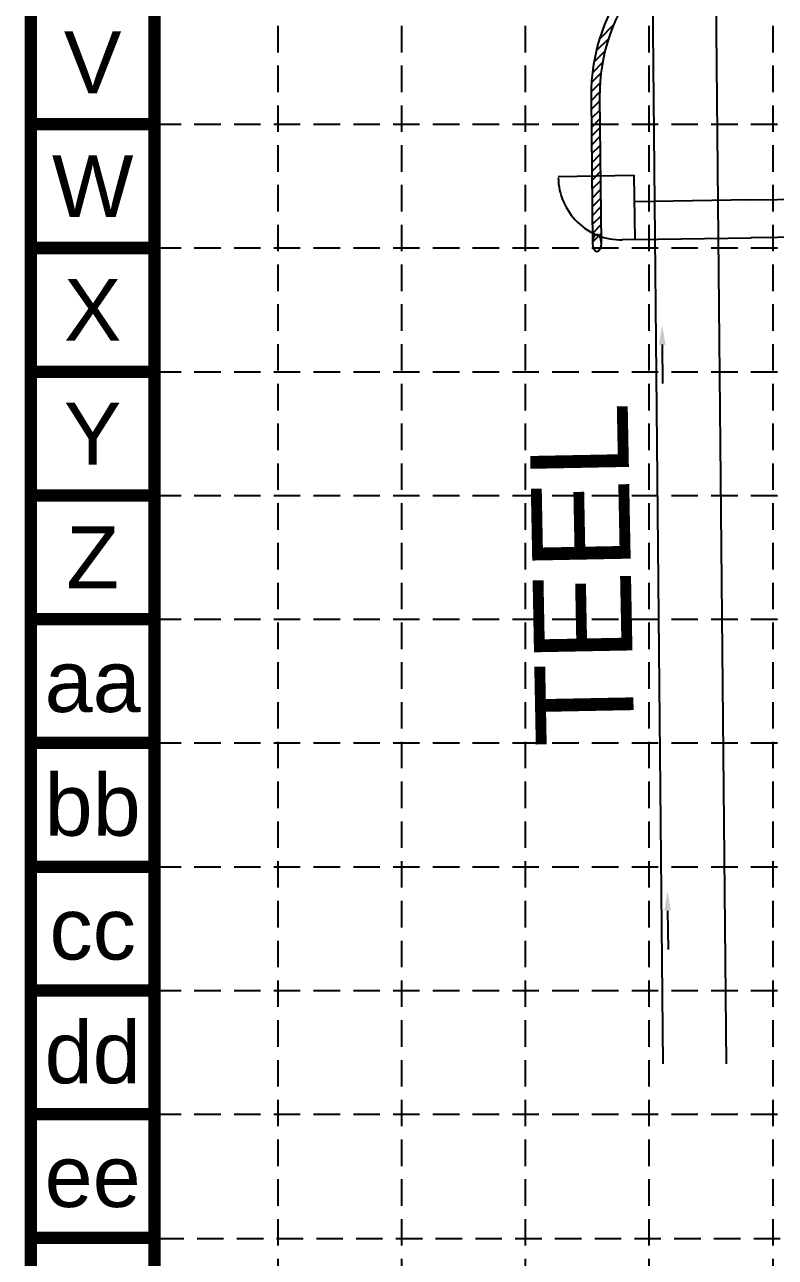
# Model space of a CAD drawing. Header units: feet. Extents: x 2468808 to 2471949, y 7110842 to 7112807.
# Drawn here: x 2468807.7 to 2469105.1, y 7111228.6 to 7111716.8 of the extents above; entities that cross this region are included whole.
import ezdxf
from ezdxf.enums import TextEntityAlignment as Align

# ---------------------------------------------------------------- set-up
doc = ezdxf.new("R2010")
doc.units = ezdxf.units.FT
doc.header["$LTSCALE"] = 35
doc.header["$MEASUREMENT"] = 0
doc.linetypes.add('HIDDEN', pattern=[0.375, 0.25, -0.125])
for name, color, linetype in [('BASE', 7, 'CONTINUOUS'), ('EXPVMT', 250, 'CONTINUOUS'), ('EXSTM', 250, 'CONTINUOUS'), ('FLOW', 250, 'CONTINUOUS'), ('FUTURE', 250, 'CONTINUOUS'), ('GRID', 254, 'HIDDEN'), ('STRNAMES', 250, 'CONTINUOUS')]:
    doc.layers.add(name, color=color, linetype=linetype)
doc.styles.get("Standard").update_dxf_attribs({"font": 'ARIAL.TTF'})

msp = doc.modelspace()

# ---------------------------------------------------------------- linework, layer by layer
at = {"layer": 'BASE', "const_width": 4.9}
for points in [[(2468810.16, 7110844.33), (2471946.16, 7110844.33), (2471946.16, 7112804.33), (2468810.16, 7112804.33)], [(2468859.16, 7110893.33), (2471897.16, 7110893.33), (2471897.16, 7112755.33), (2468859.16, 7112755.33)]]:
    msp.add_lwpolyline(points, close=True, dxfattribs=at)
for points in [[(2468859.16, 7111677.33), (2468810.16, 7111677.33)], [(2468859.16, 7111628.33), (2468810.16, 7111628.33)], [(2468859.16, 7111579.33), (2468810.16, 7111579.33)], [(2468859.16, 7111530.33), (2468810.16, 7111530.33)], [(2468859.16, 7111481.33), (2468810.16, 7111481.33)], [(2468859.16, 7111432.33), (2468810.16, 7111432.33)], [(2468859.16, 7111383.33), (2468810.16, 7111383.33)], [(2468859.16, 7111334.33), (2468810.16, 7111334.33)], [(2468859.16, 7111285.33), (2468810.16, 7111285.33)], [(2468859.16, 7111236.33), (2468810.16, 7111236.33)]]:
    msp.add_lwpolyline(points, dxfattribs=at)
at = {"layer": 'EXPVMT', "color": 7}
for p, q in [((2469079.81, 7111895.6), (2469085.52, 7111305.24)), ((2469055.38, 7111836.36), (2469060.52, 7111305.24)), ((2469019.05, 7111656.68), (2469049.04, 7111657.15)), ((2469049.04, 7111657.15), (2469049.45, 7111631.65)), ((2469095.2, 7111647.38), (2469049.21, 7111646.65)), ((2469049.45, 7111631.65), (2469095.44, 7111632.38)), ((2469049.45, 7111631.65), (2469044.45, 7111631.57))]:
    msp.add_line(p, q, dxfattribs=at)
msp.add_arc((2469044.05, 7111656.57), 25, 180.9057, 270.9057, dxfattribs=at)
at = {"layer": 'EXSTM', "color": 7}
for p, q in [((2469035.61, 7111711.35), (2469041, 7111716.74)), ((2469034.28, 7111706.48), (2469038.96, 7111711.16)), ((2469033.36, 7111702.03), (2469037.56, 7111706.23)), ((2469032.74, 7111697.88), (2469036.61, 7111701.74)), ((2469032.37, 7111693.97), (2469035.98, 7111697.58)), ((2469032.21, 7111690.27), (2469035.61, 7111693.67)), ((2469032.21, 7111686.74), (2469035.45, 7111689.98)), ((2469032.24, 7111683.24), (2469035.46, 7111686.46)), ((2469032.28, 7111679.73), (2469035.5, 7111682.95)), ((2469032.31, 7111676.23), (2469035.53, 7111679.45)), ((2469032.35, 7111672.73), (2469035.56, 7111675.95)), ((2469032.38, 7111669.23), (2469035.6, 7111672.45)), ((2469032.41, 7111665.73), (2469035.63, 7111668.95)), ((2469032.45, 7111662.23), (2469035.67, 7111665.45)), ((2469032.48, 7111658.73), (2469035.7, 7111661.95)), ((2469032.52, 7111655.23), (2469035.73, 7111658.44)), ((2469032.55, 7111651.72), (2469035.77, 7111654.94)), ((2469032.58, 7111648.22), (2469035.8, 7111651.44)), ((2469032.62, 7111644.72), (2469035.84, 7111647.94)), ((2469032.65, 7111641.22), (2469035.87, 7111644.44)), ((2469032.69, 7111637.72), (2469035.91, 7111640.94)), ((2469032.72, 7111634.22), (2469035.94, 7111637.44)), ((2469032.76, 7111630.72), (2469035.97, 7111633.93))]:
    msp.add_line(p, q, dxfattribs=at)
for points in [[(2469032.76, 7111630.27), (2469032.2, 7111687.98, -0.173392), (2469049.09, 7111736.73, 0.173371), (2469065.27, 7111783.41), (2469064.95, 7111816.41), (2469065.2, 7111816.41), (2469064.93, 7111844.4), (2469053.24, 7111851.32), (2469053.22, 7111853.37), (2469064.91, 7111846.44), (2469064.35, 7111904.72), (2469064.6, 7111904.73), (2469064.38, 7111927.43, -0.0936), (2469138.88, 7112343.97), (2469150.03, 7112373.26), (2469150.14, 7112373.21), (2469162.86, 7112406.63, 0.001471), (2469165.06, 7112412.47), (2469156.34, 7112423.52), (2469157.04, 7112425.45), (2469165.78, 7112414.39, 0.000322), (2469166.25, 7112415.67), (2469166.37, 7112415.62, 0.046165), (2469217.02, 7112604.29, 0.046165)], [(2469051.63, 7111734.7, 0.173392), (2469035.45, 7111688.01), (2469036.01, 7111630.3)]]:
    msp.add_lwpolyline(points, format="xyb", dxfattribs=at)
msp.add_ellipse((2469034.38, 7111630.28), major_axis=(-0.03, 3.5), ratio=0.464286, dxfattribs=at)
at = {"layer": 'FLOW', "color": 7}
for p, q in [((2469060.27, 7111590.09), (2469060.42, 7111574.69)), ((2469062.4, 7111365.91), (2469062.55, 7111350.51))]:
    msp.add_line(p, q, dxfattribs=at)
for points in [[(2469061.57, 7111590.1), (2469058.97, 7111590.08), (2469060.2, 7111597.89)], [(2469063.7, 7111365.92), (2469061.1, 7111365.9), (2469062.33, 7111373.71)]]:
    msp.add_solid(points, dxfattribs=at)
at = {"layer": 'FUTURE', "color": 7}
for p, q in [((2469095.2, 7111647.38), (2469141.2, 7111647.96)), ((2469141.39, 7111632.96), (2469095.39, 7111632.38))]:
    msp.add_line(p, q, dxfattribs=at)
at = {"layer": 'GRID', "color": 252, "linetype": 'HIDDEN', "ltscale": 1.2}
for p, q in [((2468908, 7112755.79), (2468908, 7111040.11)), ((2468957, 7112755.79), (2468957, 7111040.11)), ((2469006, 7112755.79), (2469006, 7111040.11)), ((2469055, 7112755.79), (2469055, 7111040.11)), ((2469104, 7112755.79), (2469104, 7111040.11)), ((2468859.16, 7111677.33), (2471897.16, 7111677.33)), ((2468859.16, 7111628.33), (2471897.16, 7111628.33)), ((2468859.16, 7111579.33), (2471897.16, 7111579.33)), ((2468859.16, 7111530.33), (2471897.16, 7111530.33)), ((2468859.16, 7111481.33), (2471897.16, 7111481.33)), ((2468859.16, 7111432.33), (2471897.16, 7111432.33)), ((2468859.16, 7111383.33), (2471897.16, 7111383.33)), ((2468859.16, 7111334.33), (2471897.16, 7111334.33)), ((2468859.16, 7111285.33), (2471897.16, 7111285.33)), ((2468860.26, 7111236.11), (2471898.26, 7111236.11))]:
    msp.add_line(p, q, dxfattribs=at)

# ---------------------------------------------------------------- texts
at = {"layer": 'BASE'}
for s, p in [('V', (2468834.66, 7111701.83)), ('W', (2468834.66, 7111652.83)), ('X', (2468834.66, 7111603.83)), ('Y', (2468834.66, 7111554.83)), ('Z', (2468834.66, 7111505.83)), ('aa', (2468834.66, 7111456.83)), ('bb', (2468834.66, 7111407.83)), ('cc', (2468834.66, 7111358.83)), ('dd', (2468834.66, 7111309.83)), ('ee', (2468834.66, 7111260.83))]:
    msp.add_text(s, height=24.5, dxfattribs=at).set_placement(p, align=Align.MIDDLE_CENTER)
at = {"layer": 'STRNAMES', "color": 7}
msp.add_text('TEEL', height=39, rotation=91.11, dxfattribs=at).set_placement((2469049.19, 7111431.25))

doc.saveas('drawing.dxf')
